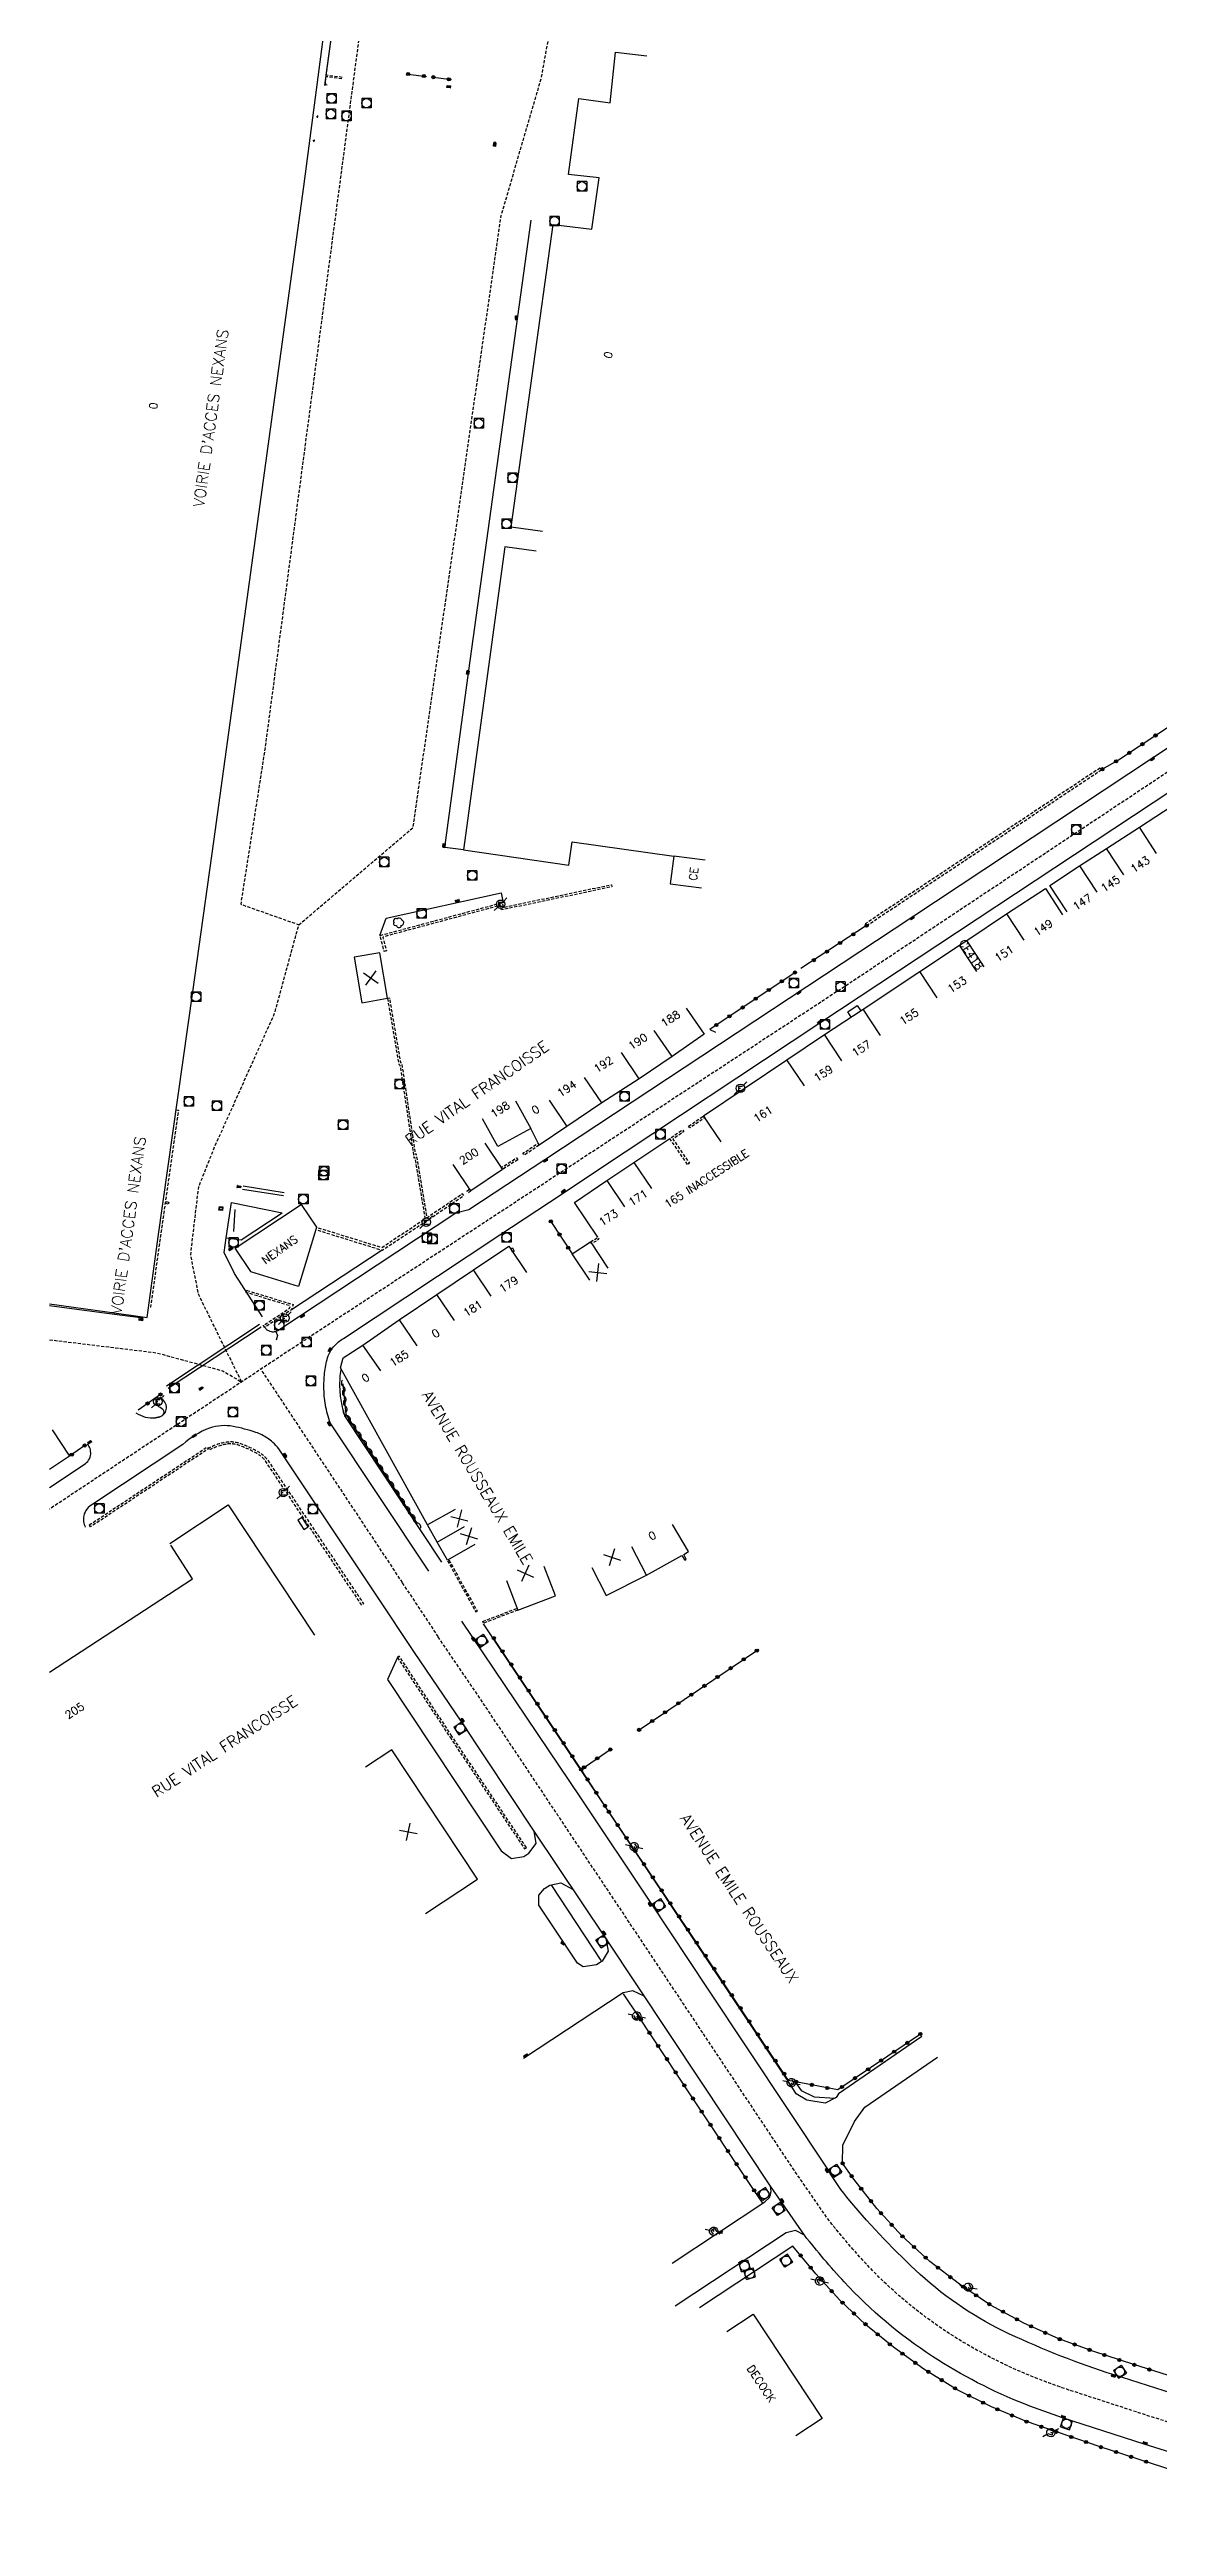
# Model space of a CAD drawing. Header units: millimetres. Extents: x 154000 to 155001, y 121000 to 122000.
# Drawn here: x 154000 to 154175.8, y 121252.5 to 121645.3 of the extents above; entities that cross this region are included whole.
import ezdxf
from ezdxf.enums import TextEntityAlignment as Align

# ---------------------------------------------------------------- set-up
doc = ezdxf.new("R2010")
doc.units = ezdxf.units.MM
doc.linetypes.add('DASHED', pattern=[0.75, 0.5, -0.25])
doc.layers.get('0').update_dxf_attribs({"linetype": 'CONTINUOUS'})
for name, color, linetype in [('W0001', 6, 'DASHED'), ('W0008', 7, 'CONTINUOUS'), ('W0017', 7, 'CONTINUOUS'), ('W0100', 7, 'CONTINUOUS'), ('W0112', 1, 'DASHED'), ('W0300', 7, 'CONTINUOUS'), ('W0302', 3, 'CONTINUOUS'), ('W0310', 3, 'CONTINUOUS'), ('W0322', 7, 'CONTINUOUS'), ('W0334', 7, 'CONTINUOUS'), ('W0400', 7, 'CONTINUOUS'), ('W0420', 7, 'CONTINUOUS'), ('W0471', 7, 'CONTINUOUS'), ('W0700', 7, 'CONTINUOUS'), ('W0984', 7, 'CONTINUOUS'), ('W0989', 7, 'CONTINUOUS'), ('W0991', 7, 'CONTINUOUS'), ('W1102', 7, 'CONTINUOUS')]:
    doc.layers.add(name, color=color, linetype=linetype)
doc.styles.get("Standard").update_dxf_attribs({"font": 'romans.shx', "width": 0.85})

# ---------------------------------------------------------------- blocks, each defined once
blk = doc.blocks.new('t310o')
at = {"color": 0, "linetype": 'Continuous'}
for centre, start, end in [((-0.5, 0.38), 216.8699, 323.1304), ((0.5, -0.37), 36.8699, 143.1303)]:
    blk.add_arc(centre, 0.625, start, end, dxfattribs=at)
blk = doc.blocks.new('T400')
for p, q in [((-0.15, 0.3), (0.15, 0.3)), ((-0.15, -0.25), (-0.15, 0.3)), ((-0.15, 0.15), (0.15, 0.15)), ((-0.15, 0), (0.15, 0)), ((0.15, 0.3), (0.15, -0.25)), ((-0.15, -0.15), (0.15, -0.15)), ((-0.15, -0.25), (-0.15, -0.3)), ((-0.15, -0.3), (0.15, -0.3)), ((0.15, -0.3), (0.15, -0.25))]:
    blk.add_line(p, q)
blk = doc.blocks.new('t322o')
at = {"color": 0, "linetype": 'Continuous'}
for radius in [0.25, 0.15]:
    blk.add_circle((0, 0), radius, dxfattribs=at)
blk = doc.blocks.new('t991o')
at = {"color": 0, "linetype": 'Continuous'}
for p, q in [((-1, 1), (1, -1)), ((-1, -1), (1, 1))]:
    blk.add_line(p, q, dxfattribs=at)
blk = doc.blocks.new('T420')
for p, q in [((0.75, 0.75), (-0.75, 0.75)), ((-0.75, 0.75), (-0.75, -0.75)), ((0.75, 0.75), (0.75, -0.75)), ((0.75, -0.75), (-0.75, -0.75))]:
    blk.add_line(p, q)
blk.add_ellipse((0, 0), major_axis=(-0.53, 0.53), ratio=1, start_param=3.926991, end_param=10.210176)
blk = doc.blocks.new('T471')
for p, q in [((-0.333334, 0.333334), (-0.333334, -0.333334)), ((-0.333334, 0.333334), (0.333334, 0.333334)), ((-0.333334, 0), (0, 0)), ((0.500001, 0.500001), (1.000002, 1.000002)), ((-0.500001, -0.500001), (-1.000002, -1.000002)), ((-0.333334, -0.333334), (0.333334, -0.333334))]:
    blk.add_line(p, q)
blk.add_ellipse((0, 0), major_axis=(0.471405, 0.471405), ratio=1, start_param=5.4977871438, end_param=11.780972451)
blk = doc.blocks.new('T300')
for p, q in [((-0.8, 0.51), (-0.86, 0.34)), ((-0.86, 0.34), (-0.86, 0.17)), ((-0.86, 0.17), (-0.74, 0.06)), ((-0.69, 0.63), (-0.8, 0.51)), ((-0.8, -0.06), (-0.74, 0.06)), ((-0.74, 0.06), (-0.69, 0.11)), ((-0.57, 0.69), (-0.69, 0.63)), ((-0.46, 0.69), (-0.57, 0.69)), ((-0.29, 0.63), (-0.46, 0.69)), ((-0.29, 0.63), (-0.17, 0.74)), ((-0.23, 0.57), (-0.29, 0.63)), ((-0.17, 0.74), (-0.06, 0.8)), ((-0.06, 0.8), (0.06, 0.8)), ((0.06, 0.8), (0.23, 0.74)), ((0.23, 0.74), (0.34, 0.63)), ((0.34, 0.63), (0.4, 0.51)), ((0.46, 0.46), (0.34, 0.46)), ((0.4, 0.51), (0.4, 0.46)), ((0.57, 0.4), (0.46, 0.46)), ((0.57, 0.4), (0.69, 0.29)), ((0.69, 0.29), (0.74, 0.17)), ((0.74, 0.06), (0.69, -0.17)), ((0.74, 0.17), (0.74, 0.06)), ((-0.8, -0.17), (-0.8, -0.06)), ((-0.8, -0.23), (-0.8, -0.17)), ((-0.74, -0.34), (-0.8, -0.23)), ((-0.69, -0.4), (-0.74, -0.34)), ((-0.51, -0.46), (-0.69, -0.4)), ((-0.4, -0.46), (-0.51, -0.46)), ((-0.4, -0.46), (-0.34, -0.46)), ((-0.34, -0.46), (-0.34, -0.4)), ((-0.34, -0.51), (-0.34, -0.46)), ((-0.29, -0.63), (-0.34, -0.51)), ((-0.17, -0.74), (-0.29, -0.63)), ((-0.06, -0.8), (-0.17, -0.74)), ((0.06, -0.8), (-0.06, -0.8)), ((0.17, -0.74), (0.06, -0.8)), ((0.23, -0.69), (0.17, -0.74)), ((0.29, -0.46), (0.23, -0.46)), ((0.29, -0.63), (0.23, -0.69)), ((0.46, -0.4), (0.29, -0.46)), ((0.34, -0.51), (0.29, -0.63)), ((0.34, -0.51), (0.34, -0.46)), ((0.57, -0.34), (0.46, -0.4)), ((0.63, -0.29), (0.57, -0.34)), ((0.69, -0.17), (0.63, -0.29))]:
    blk.add_line(p, q)

msp = doc.modelspace()

# ---------------------------------------------------------------- linework, layer by layer
at = {"layer": 'W0001', "flags": 128}
for points in [[(154224.07, 121689.54), (154264.75, 121673), (154285.63, 121663.67), (154308.75, 121652.75), (154321.78, 121646.91), (154325.49, 121644.81), (154327.27, 121642.65), (154327.03, 121639.69), (154325.97, 121636.66), (154323.38, 121633.97), (154320.23, 121631.49), (154313.89, 121624.11), (154300.69, 121612.37), (154289.98, 121605.58), (154250.83, 121579.62), (154126.78, 121497.19), (154040.59, 121440.73), (154000, 121413.85)], [(154000, 121440.72), (154016.98, 121438.65), (154027.46, 121435.79), (154029.05, 121434.84), (154030.46, 121434.02), (154023.65, 121447.85), (154022.38, 121454.19), (154023.65, 121464.97), (154026.19, 121471.32), (154035.72, 121492.57), (154039.52, 121506.52), (154057.64, 121521.96), (154071.61, 121619.01), (154077.97, 121640.76), (154082.42, 121665.19), (154085.27, 121683.26), (154074.8, 121684.85), (154070.67, 121661.06), (154051.31, 121664.23), (154034.14, 121534.38), (154030.31, 121509.79), (154039.54, 121506.54)], [(154055.97, 121402.2), (154033.53, 121436.06)]]:
    msp.add_lwpolyline(points, dxfattribs=at)
at = {"layer": 'W0001'}
msp.add_lwpolyline([(154055.92, 121402.17), (154061.62, 121393.59)], dxfattribs=at)
at = {"layer": 'W0001', "flags": 128}
msp.add_lwpolyline([(154228.94, 121253.12), (154210.8, 121258.62), (154174.9, 121269.83), (154162, 121274.03, -0.01558), (154156.34, 121276.07, -0.050224), (154142.45, 121283.25, -0.06189), (154129.32, 121294.34, -0.020505), (154123.35, 121301.35), (154118.06, 121309.01), (154107.02, 121325.62), (154091.93, 121348.31), (154080.61, 121365.29), (154069.01, 121382.71), (154061.62, 121393.59)], format="xyb", dxfattribs=at)
at = {"layer": 'W0008', "flags": 128}
for points in [[(154047.8, 121670.39), (154043.83, 121641.27), (154043.64, 121639.64), (154047.83, 121670.38)], [(154065.64, 121518.39), (154062.66, 121518.81), (154066.49, 121546.88), (154076.35, 121618.3)], [(154052.39, 121504.84), (154053.4, 121507.59), (154071.63, 121511.59), (154071.93, 121510.03), (154071.79, 121510.04)], [(154127.1, 121491.89), (154126.56, 121492.72), (154128.08, 121493.72), (154128.63, 121492.89)], [(154030.61, 121464.62), (154037.11, 121463.58)], [(154030.69, 121465.12), (154037.19, 121464.08)], [(154033.76, 121444.35), (154029.32, 121451.21), (154027.67, 121454.56), (154028.01, 121456.9), (154028.86, 121462.47), (154036.86, 121460.87)], [(154014.85, 121444.14), (154009.07, 121444.87), (154000, 121446.12)], [(154035.87, 121442), (154036.14, 121441.41), (154035.91, 121440.65)], [(154057.87, 121391.1), (154051.77, 121400.27)]]:
    msp.add_lwpolyline(points, dxfattribs=at)
for points in [[(154034.1, 121442.69, 0.084467), (154034.47, 121442.3, 0.084467), (154034.95, 121442.06, 0.115568), (154035.68, 121442.01, 0.115568), (154036.36, 121442.29), (154064.43, 121460.87), (154066.46, 121461.39), (154078.55, 121469.32), (154136.71, 121507.72), (154174.87, 121533.03), (154224, 121565.62)], [(154060.14, 121404.04), (154044.5, 121427.53, -0.041701), (154043.76, 121430.35, -0.041701), (154043.5, 121433.25, -0.035598), (154043.66, 121435.73, -0.035598), (154044.17, 121438.17, -0.040815), (154044.61, 121439, -0.040815), (154045.18, 121439.75, -0.039973), (154045.84, 121440.39, -0.039973), (154046.6, 121440.92), (154071.4, 121457.37), (154073.23, 121458.55), (154081.28, 121463.87), (154086.87, 121467.6), (154122.14, 121490.97), (154178.12, 121528)], [(154013.69, 121429.15, 0.093918), (154015.18, 121428.45, 0.094345), (154016.81, 121428.35)], [(154051.78, 121400.27), (154036.38, 121423.41, 0.030958), (154035.4, 121424.44, 0.042206), (154034.58, 121425.09, 0.062532), (154032.7, 121426.02, 0.035401), (154029.12, 121426.97, 0.134451), (154025.37, 121426.69, 0.1015), (154021.14, 121424.11), (154006.87, 121414.64, 0.111935), (154005.94, 121413.88, 0.111935), (154005.43, 121412.8, 0.086747), (154005.39, 121411.87, 0.086747), (154005.67, 121410.98)], [(154000, 121417.28), (154005.48, 121420.92, 0.117051), (154006.2, 121421.63, 0.117051), (154006.52, 121422.59, 0.09965), (154006.42, 121423.45, 0.09965), (154006, 121424.21)], [(154230.25, 121257.36), (154206.47, 121264.69), (154184.65, 121271.49), (154168.78, 121276.55, -0.032205), (154152.13, 121283.07, -0.075996), (154138.05, 121292.49, -0.033431), (154126.89, 121304.16, -0.043656), (154123.41, 121309.15), (154104.41, 121337.74), (154095.39, 121351.34), (154084.26, 121368.04), (154065.38, 121396.09)], [(154227.63, 121248.87), (154209.47, 121254.33), (154173.54, 121265.55), (154160.61, 121269.75, -0.01558), (154154.69, 121271.88, -0.050224), (154140, 121279.48, -0.06189), (154126.01, 121291.28, -0.020795), (154119.72, 121298.68), (154114.33, 121306.49), (154103.27, 121323.13), (154088.18, 121345.81), (154076.86, 121362.8), (154065.27, 121380.22), (154057.87, 121391.1)]]:
    msp.add_lwpolyline(points, format="xyb", dxfattribs=at)
for points in [[(154017.48, 121428.49, 0.322633), (154018.54, 121429.88, 0.291659), (154017.56, 121431.5, 0.794472), (154017.52, 121430, -0.794472)], [(154017.19, 121428.42, 0.023596), (154017.48, 121428.49), (154016.81, 121428.35, 0.019009)]]:
    msp.add_lwpolyline(points, format="xyb", close=True, dxfattribs=at)
at = {"layer": 'W0017', "flags": 128}
for points in [[(154092.67, 121468.85), (154098.34, 121472.64)], [(154028.01, 121456.9), (154030.36, 121456.54), (154036.86, 121460.87)], [(154052.75, 121454.92), (154038.35, 121445.47)]]:
    msp.add_lwpolyline(points, dxfattribs=at)
msp.add_lwpolyline([(154027.41, 121461.19), (154026.86, 121461.25), (154026.93, 121461.85), (154027.48, 121461.79)], close=True, dxfattribs=at)
msp.add_lwpolyline([(154046.17, 121436.02, 0.022076), (154046.02, 121434.62, 0.022076), (154046, 121433.22, 0.03649), (154046.22, 121430.91, 0.03649), (154046.79, 121428.66), (154062.15, 121405.45)], format="xyb", dxfattribs=at)
at = {"layer": 'W0100'}
for p, q in [((154101.33, 121407.13), (154098.79, 121411.43)), ((154094.64, 121403.4), (154100.27, 121406.51)), ((154100.27, 121406.51), (154100.71, 121405.76)), ((154100.56, 121406.67), (154101.33, 121407.13)), ((154100.96, 121405.94), (154100.56, 121406.67)), ((154100.71, 121405.76), (154100.96, 121405.94))]:
    msp.add_line(p, q, dxfattribs=at)
at = {"layer": 'W0100', "flags": 128}
for points in [[(154000, 121446.39), (154009.14, 121445.15), (154015.5, 121444.23), (154017.23, 121457.02), (154022.72, 121495.92), (154026.03, 121519.72), (154030.22, 121550.09), (154035.41, 121587.84), (154040.33, 121623.61), (154043.6, 121648.65), (154043.91, 121650.15), (154044.1, 121650.17), (154046.92, 121670.51), (154066.76, 121667.8), (154069.47, 121687.83), (154064.52, 121688.5)], [(154078.16, 121568.92), (154073.21, 121569.61), (154079.88, 121617.61), (154086, 121616.86), (154087.15, 121625.02), (154082.3, 121625.54), (154083.92, 121637.58), (154088.87, 121636.91), (154089.75, 121644.9), (154094.72, 121644.35)], [(154077.16, 121565.78), (154072.21, 121566.45), (154065.64, 121518.39), (154082.35, 121516), (154082.87, 121519.66), (154098.97, 121517.42), (154098.39, 121513.02), (154103.35, 121512.37)], [(154161.38, 121508.57), (154158.62, 121512.74), (154163.33, 121515.86), (154167.6, 121518.64), (154172.82, 121522.01), (154178.02, 121525.38), (154185.59, 121530.34), (154193.96, 121535.78), (154200.49, 121540.04), (154203.22, 121535.85)], [(154106.5, 121472.08), (154103.71, 121476.23), (154116.91, 121485.12), (154122.89, 121489.14), (154129.02, 121493.15), (154137.97, 121499.12), (154144.3, 121503.31), (154145.44, 121504.05), (154151.72, 121508.26), (154157.9, 121512.29), (154160.64, 121508.11)], [(154100.92, 121493.29), (154103.77, 121489.18), (154098.7, 121485.66), (154093.48, 121482.11), (154087.58, 121478.28), (154082.03, 121474.54), (154077.64, 121471.6), (154076.3, 121474.21), (154071.07, 121471.35), (154068.67, 121475.73)], [(154069.01, 121471.88), (154071.81, 121467.73), (154066.79, 121464.35), (154064, 121468.5)], [(154086.92, 121456.96), (154083.22, 121462.46), (154088.35, 121465.96), (154092.67, 121468.85), (154095.46, 121464.7)], [(154031.93, 121451.52), (154029.45, 121455.26), (154039.89, 121462.18), (154042.32, 121458.56)], [(154042.23, 121458.18), (154039.47, 121449.16), (154031.91, 121451.48)], [(154067.43, 121408.24), (154063.09, 121405.76), (154061.44, 121408.64), (154059.95, 121411.36), (154046.14, 121436.25), (154046.58, 121437.85), (154049.69, 121439.88), (154055.43, 121443.88), (154061.43, 121447.9), (154067.21, 121451.79), (154072.82, 121455.55), (154075.6, 121451.4)], [(154085.67, 121450.16), (154082.89, 121454.32), (154085.76, 121456.24), (154088.54, 121452.08)], [(154000.43, 121426.42), (154003.18, 121422.25), (154000, 121420.15)], [(154019.05, 121408.38), (154028.32, 121414.52), (154042, 121393.89)], [(154000, 121388.01), (154022.68, 121402.82), (154019.22, 121408.12)]]:
    msp.add_lwpolyline(points, dxfattribs=at)
for points in [[(154049.54, 121494.17), (154053.59, 121494.87), (154052.35, 121502.07), (154048.3, 121501.37)], [(154018.89, 121462.55), (154018.82, 121462.22), (154018.43, 121462.31), (154018.51, 121462.64)], [(154027.4, 121461.71), (154027.35, 121461.38), (154026.95, 121461.44), (154027, 121461.77)], [(154073.41, 121454.59), (154073.12, 121455.12), (154073.39, 121455.27), (154073.68, 121454.74)], [(154039.36, 121412.11), (154040.34, 121410.61), (154041.01, 121411.05), (154040.03, 121412.55)]]:
    msp.add_lwpolyline(points, close=True, dxfattribs=at)
at = {"layer": 'W0100'}
for points in [[(154085.98, 121404.58), (154088.27, 121400.13), (154094.64, 121403.4), (154092.35, 121407.85)], [(154072.45, 121402.51), (154074.24, 121397.84), (154080.2, 121400.11), (154078.41, 121404.78)], [(154059.59, 121349.7), (154067.84, 121355.18), (154054.25, 121375.69), (154050.08, 121372.93)], [(154107.37, 121283.43), (154111.54, 121286.19), (154122.52, 121269.62), (154118.35, 121266.86)]]:
    msp.add_lwpolyline(points, dxfattribs=at)
at = {"layer": 'W0112'}
for p, q in [((154063.11, 121405.67), (154067.59, 121397.55)), ((154063.33, 121405.79), (154067.81, 121397.68))]:
    msp.add_line(p, q, dxfattribs=at)
at = {"layer": 'W0112', "flags": 128}
for points in [[(154043.84, 121641.27), (154043.82, 121641.08), (154046.41, 121640.74), (154046.43, 121640.92)], [(154043.67, 121639.87), (154043.66, 121639.78), (154044.03, 121639.72), (154044.05, 121639.81)], [(154166.56, 121531.39), (154129.35, 121506.69), (154129.55, 121506.39), (154166.76, 121531.1)], [(154053.42, 121502.4), (154053.07, 121502.31), (154052.39, 121504.84), (154071.79, 121510.04), (154071.94, 121509.3), (154089.08, 121512.89), (154089.15, 121512.54), (154071.66, 121508.88), (154071.52, 121509.6), (154052.83, 121504.59)], [(154053.59, 121494.85), (154055.38, 121484.41), (154055.56, 121484.29), (154057.78, 121469.56), (154057.91, 121469.63), (154059.55, 121459.86), (154052.69, 121455.31), (154042.34, 121458.52), (154042.23, 121458.18), (154052.75, 121454.92), (154059.96, 121459.7), (154065.67, 121463.57), (154065.47, 121463.86), (154060.2, 121460.27), (154059.88, 121460.02), (154058.18, 121470.17), (154058.05, 121470.1), (154055.89, 121484.51), (154055.7, 121484.63), (154053.94, 121494.91)], [(154101.31, 121474.6), (154103.71, 121476.23), (154103.91, 121475.93), (154101.51, 121474.31)], [(154101.15, 121468.51), (154098.34, 121472.64), (154100.36, 121474.01), (154100.56, 121473.72), (154098.84, 121472.55), (154101.45, 121468.71)], [(154074.23, 121469.27), (154071.81, 121467.73), (154071.62, 121468.03), (154074.04, 121469.57)], [(154077.64, 121471.6), (154075.27, 121469.99), (154075.07, 121470.29), (154077.44, 121471.89)], [(154066.79, 121464.35), (154066.43, 121464.03), (154066.19, 121464.29), (154066.55, 121464.62)], [(154085.76, 121456.24), (154086.92, 121456.96), (154087.11, 121456.65), (154085.95, 121455.94)], [(154031.29, 121448.55), (154038.61, 121446.3), (154038.35, 121445.47), (154034.1, 121442.69), (154033.9, 121442.99), (154038.05, 121445.7), (154038.16, 121446.07), (154031.18, 121448.21)], [(154006.3, 121411.34), (154025, 121423.71), (154025.2, 121423.42), (154006.5, 121411.04)]]:
    msp.add_lwpolyline(points, close=True, dxfattribs=at)
for points in [[(154042.39, 121634.79, 1.023033), (154042.54, 121634.66, 0.977486)], [(154041.82, 121630.98, 1.023033), (154041.97, 121630.85, 0.977486)], [(154025.14, 121423.51, -0.085768), (154027.98, 121424.5, -0.124712), (154030.06, 121424.33, -0.045748), (154033.04, 121423, -0.088672), (154034.34, 121421.92, -0.011092), (154034.5, 121421.73, -0.017828), (154034.59, 121421.61), (154049.79, 121398.83), (154049.5, 121398.63), (154034.29, 121421.41, 0.017828), (154034.22, 121421.51, 0.011092), (154034.07, 121421.69, 0.088672), (154032.86, 121422.69, 0.045748), (154029.95, 121424, 0.124712), (154028.04, 121424.15, 0.085768), (154025.32, 121423.2)]]:
    msp.add_lwpolyline(points, format="xyb", close=True, dxfattribs=at)
for points in [[(154020.08, 121477.19), (154020.43, 121477.14), (154015.99, 121445.86), (154015.74, 121445.89)], [(154031.29, 121448.57), (154031.2, 121448.29)], [(154067.59, 121397.55), (154067.81, 121397.68)]]:
    msp.add_lwpolyline(points, dxfattribs=at)
at = {"layer": 'W0112'}
msp.add_lwpolyline([(154074.24, 121397.84), (154068.81, 121395.76), (154068.7, 121396.04), (154074.13, 121398.12)], dxfattribs=at)
msp.add_lwpolyline([(154055.45, 121390.53), (154055.15, 121390.34), (154063.5, 121377.67), (154075.31, 121359.98), (154075.6, 121360.18), (154063.8, 121377.86)], close=True, dxfattribs=at)
at = {"layer": 'W0302', "flags": 128}
msp.add_lwpolyline([(154029.24, 121457.9), (154029.43, 121461.35)], dxfattribs=at)
at = {"layer": 'W0310', "flags": 128}
msp.add_lwpolyline([(154058.27, 121411.65), (154047.02, 121428.86), (154046.53, 121433.74)], dxfattribs=at)
at = {"layer": 'W0322', "flags": 128}
for points in [[(154056.87, 121641.45), (154059.78, 121641.07)], [(154060.84, 121640.96), (154063.75, 121640.57)], [(154275.38, 121602.88), (154198.34, 121551.74), (154169.47, 121532.66), (154166.76, 121531.1)], [(154129.55, 121506.39), (154119.13, 121499.57)], [(154118.2, 121498.96), (154104.67, 121489.91), (154105.57, 121489.48)], [(154079.49, 121459.49), (154082.89, 121454.32)], [(154017.59, 121432.03), (154014.03, 121429.55)], [(154005.57, 121423.95), (154003.18, 121422.25)]]:
    msp.add_lwpolyline(points, dxfattribs=at)
at = {"layer": 'W0322'}
for points in [[(154084.29, 121372.58), (154070.31, 121393.57)], [(154093.48, 121378.85), (154112.46, 121391.64)], [(154088.06, 121366.79), (154084.29, 121372.58), (154089.03, 121375.82)], [(154138.08, 121330.6), (154124.97, 121321.74), (154117.17, 121323.26), (154105.71, 121340.49), (154088.62, 121365.95)], [(154111.73, 121305.81), (154101.63, 121320.97), (154093.38, 121333.45)], [(154183.92, 121274.38), (154171.93, 121278.17), (154165.6, 121280.25), (154160.01, 121282.27), (154154.5, 121284.77), (154149.22, 121287.62), (154144.29, 121290.92), (154139.58, 121294.55), (154135.16, 121298.59), (154131.16, 121302.93), (154127.51, 121307.61), (154125.74, 121310.13)], [(154178.63, 121261.25), (154166.44, 121265.18), (154154.9, 121269.14), (154149.36, 121271.47), (154143.91, 121274.2), (154138.65, 121277.46), (154133.8, 121280.94), (154129.45, 121284.5), (154125.32, 121288.4), (154121.51, 121292.56), (154117.86, 121296.98)]]:
    msp.add_lwpolyline(points, dxfattribs=at)
at = {"layer": 'W0334'}
for points in [[(154138.3, 121330.23), (154125.1, 121321.13), (154124.72, 121320.53), (154122.97, 121319.66), (154120.1, 121320.14), (154118.4, 121321.13), (154117.41, 121322.65), (154106.48, 121339.08), (154088.87, 121365.51), (154068.8, 121395.66)], [(154055.15, 121390.34), (154053.57, 121386.82), (154071.62, 121359.65), (154073.24, 121358.43), (154075.21, 121358.74), (154076.02, 121359.28), (154077.18, 121360.8), (154076.86, 121362.8)], [(154088.18, 121345.81), (154088.57, 121343.77), (154087.6, 121342.15), (154086.73, 121341.59), (154084.59, 121341.25), (154083.72, 121341.82), (154077.58, 121351.03), (154077.59, 121352.65), (154078.48, 121353.68), (154079.35, 121354.23), (154081.08, 121354.56), (154083.05, 121353.52)], [(154087.48, 121342.29), (154079.63, 121354.17)], [(154094.27, 121336.62), (154092.47, 121337.47), (154090.95, 121337.13), (154075.15, 121326.75)], [(154093.38, 121333.45), (154091.02, 121337)], [(154125.74, 121310.13), (154125.76, 121312.96), (154127.61, 121316.71), (154129.29, 121319), (154140.79, 121326.92)], [(154118.3, 121322.94), (154119.19, 121321.66), (154121.24, 121320.64), (154124.57, 121320.46)], [(154098.71, 121294.26), (154113.39, 121303.98), (154114.13, 121304.69), (154114.42, 121305.64), (154114.33, 121306.49)], [(154113.09, 121303.78), (154111.73, 121305.81)], [(154119.72, 121298.68), (154118.27, 121299.47), (154116.81, 121299.05), (154099.2, 121287.44)], [(154117.86, 121296.98), (154103.03, 121287.19)]]:
    msp.add_lwpolyline(points, dxfattribs=at)
at = {"layer": 'W0700', "flags": 128}
for points in [[(154033.29, 121443.11), (154018.55, 121433.38)], [(154033.54, 121442.73), (154018.8, 121433)]]:
    msp.add_lwpolyline(points, dxfattribs=at)
at = {"layer": 'W1102', "flags": 128}
for points in [[(154175.54, 121517.81), (154172.82, 121522.01)], [(154103.93, 121516.77), (154098.97, 121517.42)], [(154163.33, 121515.86), (154166.08, 121511.68)], [(154170.33, 121514.45), (154167.6, 121518.64)], [(154151.72, 121508.26), (154154.48, 121504.09)], [(154148.18, 121499.87), (154145.44, 121504.05)], [(154147.04, 121499.13), (154144.3, 121503.31)], [(154140.74, 121494.96), (154137.97, 121499.12)], [(154131.78, 121488.97), (154129.02, 121493.15)], [(154098.7, 121485.66), (154095.87, 121489.78)], [(154125.65, 121484.97), (154122.89, 121489.14)], [(154093.48, 121482.11), (154090.71, 121486.28)], [(154119.7, 121480.97), (154116.91, 121485.12)], [(154087.58, 121478.28), (154084.8, 121482.32)], [(154073.89, 121478.6), (154076.3, 121474.21)], [(154079.24, 121478.69), (154082.03, 121474.54)], [(154088.35, 121465.96), (154091.15, 121461.82)], [(154070, 121447.64), (154067.21, 121451.79)], [(154064.21, 121443.75), (154061.43, 121447.9)], [(154055.43, 121443.88), (154058.26, 121439.76)], [(154052.55, 121435.78), (154049.69, 121439.88)], [(154064.32, 121413.77), (154059.95, 121411.36)], [(154061.44, 121408.64), (154065.8, 121411.08)]]:
    msp.add_lwpolyline(points, dxfattribs=at)

# ---------------------------------------------------------------- block references
at = {"layer": 'W0300'}
msp.add_blockref('T300', (154055.4, 121506.83), dxfattribs=at)
at = {"layer": 'W0310'}
for p, rotation in [((154046.57, 121433.33), 95.79114738744265), ((154046.73, 121431.78), 95.79114738744265), ((154047.14, 121428.69), 123.1517743620456), ((154046.89, 121430.22), 95.79114738744265), ((154047.99, 121427.38), 123.1517743620456), ((154048.85, 121426.07), 123.1517743620456), ((154049.7, 121424.76), 123.1517743620456), ((154050.56, 121423.45), 123.1517743620456), ((154051.42, 121422.14), 123.1517743620456), ((154052.27, 121420.83), 123.1517743620456), ((154053.13, 121419.51), 123.1517743620456), ((154053.99, 121418.2), 123.1517743620456), ((154054.84, 121416.89), 123.1517743620456), ((154055.7, 121415.58), 123.1517743620456), ((154056.56, 121414.27), 123.1517743620456), ((154057.41, 121412.96), 123.1517743620456), ((154058.27, 121411.65), 123.1517743620456)]:
    msp.add_blockref('t310o', p, dxfattribs=dict(at, rotation=rotation))
at = {"layer": 'W0322'}
for p, rotation in [((154056.87, 121641.45), 352.5895124743337), ((154059.35, 121641.13), 352.5895124743337), ((154060.84, 121640.96), 352.2981168713457), ((154063.32, 121640.62), 352.2981168713457), ((154173.29, 121535.18), 213.461874754993), ((154175.37, 121536.56), 213.461874754993), ((154166.94, 121531.2), 209.9361393833929), ((154169.1, 121532.45), 209.9361393833929), ((154171.2, 121533.8), 213.461874754993), ((154125.36, 121503.65), 213.2253440443927), ((154127.45, 121505.02), 213.2253440443927), ((154129.55, 121506.39), 213.2253440443927), ((154121.18, 121500.91), 213.2253440443927), ((154123.27, 121502.28), 213.2253440443927), ((154114.05, 121496.19), 213.7747853195761), ((154116.12, 121497.57), 213.7747853195761), ((154118.2, 121498.96), 213.7747853195761), ((154107.81, 121492.02), 213.7747853195761), ((154109.89, 121493.41), 213.7747853195761), ((154111.97, 121494.8), 213.7747853195761), ((154105.73, 121490.63), 213.7747853195761), ((154079.49, 121459.49), 303.3734169390531), ((154080.86, 121457.4), 303.3734169390531), ((154082.24, 121455.31), 303.3734169390531), ((154015.54, 121430.6), 214.9087012373578), ((154017.59, 121432.03), 214.9087012373578), ((154003.54, 121422.5), 215.5855046370931), ((154005.57, 121423.95), 215.5855046370931), ((154070.44, 121393.39), 123.6474775788864), ((154071.82, 121391.31), 123.6474775788864), ((154073.21, 121389.22), 123.6474775788864), ((154110.06, 121390.03), 33.97674632396322), ((154112.14, 121391.42), 33.97674632396322), ((154074.59, 121387.14), 123.6474775788864), ((154103.84, 121385.83), 33.97674632396322), ((154105.92, 121387.23), 33.97674632396322), ((154107.99, 121388.63), 33.97674632396322), ((154075.98, 121385.06), 123.6474775788864), ((154077.36, 121382.98), 123.6474775788864), ((154097.62, 121381.64), 33.97674632396322), ((154099.7, 121383.04), 33.97674632396322), ((154101.77, 121384.44), 33.97674632396322), ((154078.75, 121380.9), 123.6474775788864), ((154080.13, 121378.82), 123.6474775788864), ((154093.48, 121378.85), 33.97674632396322), ((154095.55, 121380.25), 33.97674632396322), ((154081.52, 121376.74), 123.6474775788864), ((154082.9, 121374.66), 123.6474775788864), ((154086.84, 121374.32), 34.36862399085053), ((154088.91, 121375.73), 34.36862399085053), ((154084.29, 121372.58), 123.6474775788864), ((154084.78, 121372.91), 34.36862399085053), ((154085.33, 121370.98), 123.0877040024195), ((154086.69, 121368.89), 123.0877040024195), ((154088.06, 121366.79), 123.0877040024195), ((154088.69, 121365.85), 123.8793140196524), ((154090.08, 121363.77), 123.8793140196524), ((154091.48, 121361.7), 123.8793140196524), ((154092.87, 121359.62), 123.8793140196524), ((154094.26, 121357.55), 123.8793140196524), ((154095.66, 121355.47), 123.8793140196524), ((154097.05, 121353.39), 123.8793140196524), ((154098.44, 121351.32), 123.8793140196524), ((154099.84, 121349.24), 123.8793140196524), ((154101.23, 121347.17), 123.8793140196524), ((154102.62, 121345.09), 123.8793140196524), ((154104.02, 121343.02), 123.8793140196524), ((154105.41, 121340.94), 123.8793140196524), ((154106.8, 121338.86), 123.6217073103264), ((154108.18, 121336.78), 123.6217073103264), ((154109.57, 121334.7), 123.6217073103264), ((154093.76, 121332.89), 123.4613280070555), ((154095.13, 121330.8), 123.4613280070555), ((154110.95, 121332.62), 123.6217073103264), ((154112.34, 121330.53), 123.6217073103264), ((154138.08, 121330.6), 214.0549081158344), ((154096.51, 121328.71), 123.4613280070555), ((154097.89, 121326.63), 123.4613280070555), ((154113.72, 121328.45), 123.6217073103264), ((154115.1, 121326.37), 123.6217073103264), ((154131.86, 121326.4), 214.0549081158344), ((154133.93, 121327.8), 214.0549081158344), ((154136.01, 121329.2), 214.0549081158344), ((154099.27, 121324.54), 123.4613280070555), ((154100.65, 121322.46), 123.4613280070555), ((154116.49, 121324.29), 123.6217073103264), ((154118.41, 121323.02), 168.9619067120484), ((154120.87, 121322.54), 168.9619067120484), ((154127.72, 121323.6), 214.0549081158344), ((154129.79, 121325), 214.0549081158344), ((154102.03, 121320.37), 123.6865139483774), ((154123.32, 121322.06), 168.9619067120484), ((154125.65, 121322.2), 214.0549081158344), ((154103.41, 121318.29), 123.6865139483774), ((154104.8, 121316.21), 123.6865139483774), ((154106.19, 121314.13), 123.6865139483774), ((154107.57, 121312.05), 123.6865139483774), ((154108.96, 121309.97), 123.6865139483774), ((154110.35, 121307.89), 123.6865139483774), ((154125.75, 121310.11), 125.0049045944404), ((154127.19, 121308.06), 125.0049045944404), ((154111.73, 121305.81), 123.6865139483774), ((154128.7, 121306.08), 127.9961068154374), ((154130.24, 121304.11), 127.9961068154374), ((154131.84, 121302.19), 132.6663824907385), ((154133.54, 121300.35), 132.6663824907385), ((154119.1, 121295.48), 129.4697012912334), ((154135.24, 121298.52), 137.5684720351604), ((154137.08, 121296.83), 137.5684720351604), ((154138.93, 121295.15), 137.5684720351604), ((154120.69, 121293.55), 129.4697012912334), ((154122.33, 121291.66), 132.5751732383715), ((154140.86, 121293.56), 142.3736650298264), ((154142.84, 121292.04), 142.3736650298264), ((154124.02, 121289.82), 132.5751732383715), ((154125.74, 121288.01), 136.6105852600194), ((154144.85, 121290.55), 146.2102816776424), ((154146.92, 121289.16), 146.2102816776424), ((154149, 121287.77), 146.2102816776424), ((154127.56, 121286.29), 136.6105852600194), ((154129.37, 121284.58), 136.6105852600194), ((154151.19, 121286.56), 151.6521590629094), ((154153.39, 121285.37), 151.6521590629094), ((154155.63, 121284.26), 155.5595226826004), ((154157.9, 121283.22), 155.5595226826004), ((154131.3, 121282.99), 140.6816334656704), ((154133.24, 121281.4), 140.6816334656704), ((154135.24, 121279.91), 144.3299634506714), ((154160.18, 121282.2), 160.1617055561294), ((154162.54, 121281.36), 160.1617055561294), ((154164.89, 121280.51), 160.1617055561294), ((154167.26, 121279.71), 161.7994905220344), ((154137.27, 121278.45), 144.3299634506714), ((154139.33, 121277.04), 148.2678038608964), ((154141.46, 121275.72), 148.2678038608964), ((154169.63, 121278.92), 161.7994905220344), ((154172.01, 121278.14), 162.4571975443014), ((154174.39, 121277.39), 162.4571975443014), ((154143.58, 121274.41), 148.2678038608964), ((154145.8, 121273.26), 153.3375672659624), ((154148.03, 121272.13), 153.3375672659624), ((154150.3, 121271.07), 157.1895674310084), ((154152.6, 121270.1), 157.1895674310084), ((154154.91, 121269.14), 161.0679654078724), ((154157.27, 121268.32), 161.0679654078724), ((154159.64, 121267.51), 161.0679654078724), ((154162, 121266.7), 161.0679654078724), ((154164.37, 121265.89), 161.0679654078724), ((154166.73, 121265.09), 162.1362162010884), ((154169.11, 121264.32), 162.1362162010884), ((154171.49, 121263.55), 162.1362162010884), ((154173.87, 121262.78), 162.1362162010884)]:
    msp.add_blockref('t322o', p, dxfattribs=dict(at, rotation=rotation))
at = {"layer": 'W0400'}
for p, rotation in [((154063.3, 121639.45), 81.70387572034402), ((154070.58, 121630.3), 175.6973272656623), ((154074.03, 121602.81), 355.0453459129099), ((154066.33, 121546.56), 168.8460576389233), ((154174.88, 121532.83), 128.1725762805693), ((154062.54, 121519.11), 354.021238019988), ((154064.68, 121510.35), 101.7693382101941), ((154136.77, 121507.58), 303.2818106446455), ((154118.81, 121495.78), 304.860954015607), ((154122.08, 121491.1), 126.119508960348), ((154078.67, 121469.17), 122.1887367924948), ((154030.02, 121464.98), 261.6231217552059), ((154081.49, 121464.28), 124.1926528364719), ((154028.71, 121455.12), 302.9428232535769), ((154040.09, 121444.5), 300.2879475430603), ((154014.46, 121443.92), 262.9187327445566), ((154044.46, 121439.12), 153.5874420469645), ((154024, 121432.99), 300.9728117038989), ((154022.95, 121425.49), 123.921293768407), ((154044.36, 121427.4), 30.33505136693176), ((154006.36, 121424.46), 305.513926055993), ((154037.32, 121422.39), 33.85271611855504), ((154067.22, 121393.22), 213.6882325446384), ((154065.44, 121380.34), 213.6454052715444), ((154095.23, 121351.16), 213.5473343685324), ((154087.9, 121346.58), 213.5017411663204), ((154081.41, 121344.97), 236.8010202363494), ((154075.49, 121327.16), 303.3114100227094), ((154123.29, 121308.95), 214.8867406406484), ((154116.11, 121304.17), 35.24140039774706), ((154106.36, 121299.18), 301.7854158858798), ((154109.7, 121294.47), 305.8270403477813), ((154168.68, 121276.39), 252.3070007633504), ((154160.72, 121269.88), 251.9832533307934), ((154173.7, 121265.7), 252.6587208926275)]:
    msp.add_blockref('T400', p, dxfattribs=dict(at, rotation=rotation))
at = {"layer": 'W0420'}
for p in [(154044.71, 121637.59), (154050.24, 121636.82), (154044.59, 121635.11), (154047.08, 121634.8), (154084.42, 121623.64), (154080.05, 121618.11), (154068.06, 121586.05), (154073.42, 121577.41), (154072.44, 121570.11), (154162.79, 121521.62), (154053.06, 121516.48), (154067.02, 121514.35), (154058.97, 121508.33), (154023.22, 121495.09), (154118, 121497.27), (154125.42, 121496.71), (154122.94, 121490.71), (154055.5, 121481.26), (154091.16, 121479.28), (154022.1, 121478.49), (154026.51, 121477.81), (154046.53, 121474.79), (154096.85, 121473.3), (154043.52, 121467.45), (154081.16, 121467.84), (154043.42, 121466.81), (154040.23, 121463), (154064.18, 121461.52), (154029.16, 121456.13), (154059.81, 121456.88), (154060.7, 121456.68), (154072.47, 121456.93), (154033.27, 121446.14), (154036.4, 121443.05), (154040.74, 121440.33), (154034.36, 121439.04), (154019.78, 121433.05), (154019.81, 121433.05), (154041.43, 121434.18), (154029.05, 121429.23), (154020.85, 121427.73), (154007.89, 121413.95), (154041.76, 121413.84)]:
    msp.add_blockref('T420', p, dxfattribs=at)
for p, rotation in [((154068.53, 121392.99), 123.6519578912904), ((154065.13, 121379.08), 123.5422219582234), ((154096.65, 121351.04), 123.5473343685324), ((154087.66, 121345.31), 213.3114100227094), ((154124.57, 121308.93), 123.6970481244194), ((154113.3, 121305.23), 303.7193038454855), ((154115.62, 121302.85), 303.7193038454855), ((154116.81, 121294.65), 303.7193038454855), ((154110.21, 121293.83), 195.8338174127865), ((154111.03, 121292.59), 195.8338174127865), ((154169.72, 121277.05), 123.6970481244194), ((154161.25, 121268.8), 162.1362162010884)]:
    msp.add_blockref('T420', p, dxfattribs=dict(at, rotation=rotation))
at = {"layer": 'W0471'}
for p in [(154071.52, 121509.79), (154109.55, 121480.6), (154059.73, 121459.37), (154037.31, 121444.15), (154017.17, 121430.9), (154037.06, 121416.48)]:
    msp.add_blockref('T471', p, dxfattribs=at)
for p, rotation in [((154092.69, 121360.33), 123.5473343685324), ((154093.11, 121333.45), 123.4613280070555), ((154117.63, 121322.88), 122.9757572086664), ((154105.32, 121299.31), 303.7193038454855), ((154122.11, 121291.43), 303.7193038454855), ((154145.7, 121290.46), 123.6970481244194), ((154158.78, 121267.39), 161.9832533307934)]:
    msp.add_blockref('T471', p, dxfattribs=dict(at, rotation=rotation))
at = {"layer": 'W0991'}
for p, rotation in [((154050.93, 121498.09), 279.7613162863545), ((154086.94, 121451.38), 39.17426278331683), ((154064.98, 121412.35), 300.4399812016175), ((154066.48, 121409.55), 297.7072614709345), ((154089.17, 121406.21), 297.1623782770571), ((154075.43, 121403.65), 290.8701743186189), ((154056.88, 121362.68), 33.54222195821996)]:
    msp.add_blockref('t991o', p, dxfattribs=dict(at, rotation=rotation))

# ---------------------------------------------------------------- texts
at = {"layer": 'W0984'}
for s, rotation, p in [('CE', 82.5551, (154102.12, 121514.6)), ('CE418', 304.0386, (154146.14, 121501.8)), ('165 INACCESSIBLE', 32.9101, (154104.18, 121466.28)), ('NEXANS', 35.2133, (154036.5, 121455.01)), ('DECOCK', 303.5334, (154112.86, 121275.15))]:
    msp.add_text(s, height=1.25, rotation=rotation, dxfattribs=at).set_placement(p, align=Align.MIDDLE)
at = {"layer": 'W0989'}
for s, rotation, p in [("VOIRIE D'ACCES NEXANS", 82.1363, (154025.57, 121586.89)), ('RUE VITAL FRANCOISSE', 34.8277, (154067.77, 121479.84)), ("VOIRIE D'ACCES NEXANS", 82.1363, (154012.46, 121458.87)), ('AVENUE ROUSSEAUX EMILE', 300.9234, (154067.85, 121418.89)), ('RUE VITAL FRANCOISSE', 33.47, (154027.77, 121376.24)), ('AVENUE EMILE ROUSSEAUX', 303.6343, (154109.39, 121352.12))]:
    msp.add_text(s, height=1.75, rotation=rotation, dxfattribs=at).set_placement(p, align=Align.MIDDLE)
at = {"layer": 'W0991'}
for s, rotation, p in [('0', 76.6764, (154088.58, 121596.91)), ('0', 82.2433, (154016.46, 121588.83)), ('143', 33.2033, (154172.92, 121516.12)), ('147', 33.2033, (154163.74, 121510.13)), ('145', 33.2033, (154168.2, 121513.06)), ('149', 33.2033, (154157.55, 121506.09)), ('151', 33.2033, (154151.36, 121502)), ('153', 33.2033, (154143.89, 121497.05)), ('188', 33.2033, (154098.45, 121491.64)), ('155', 33.2033, (154136.27, 121491.97)), ('190', 33.2033, (154093.28, 121488.02)), ('157', 33.2033, (154128.7, 121486.92)), ('192', 33.2033, (154087.8, 121484.39)), ('159', 33.2033, (154122.69, 121482.98)), ('194', 33.2033, (154082.01, 121480.55)), ('198', 33.2033, (154071.44, 121477.25)), ('0', 33.2033, (154077.06, 121477.22)), ('161', 33.2033, (154113.11, 121476.53)), ('200', 33.2033, (154066.5, 121469.83)), ('171', 33.2033, (154093.29, 121463.25)), ('173', 33.2033, (154088.61, 121460.08)), ('179', 33.2033, (154072.8, 121449.52)), ('181', 33.2033, (154067.11, 121445.69)), ('0', 33.2033, (154061.22, 121441.74)), ('185', 33.2033, (154055.42, 121437.78)), ('0', 33.2033, (154050.1, 121434.68)), ('0', 29.1164, (154095.57, 121409.64)), ('205', 32.4826, (154003.97, 121381.9))]:
    msp.add_text(s, height=1.25, rotation=rotation, dxfattribs=at).set_placement(p, align=Align.MIDDLE)

doc.saveas('drawing.dxf')
